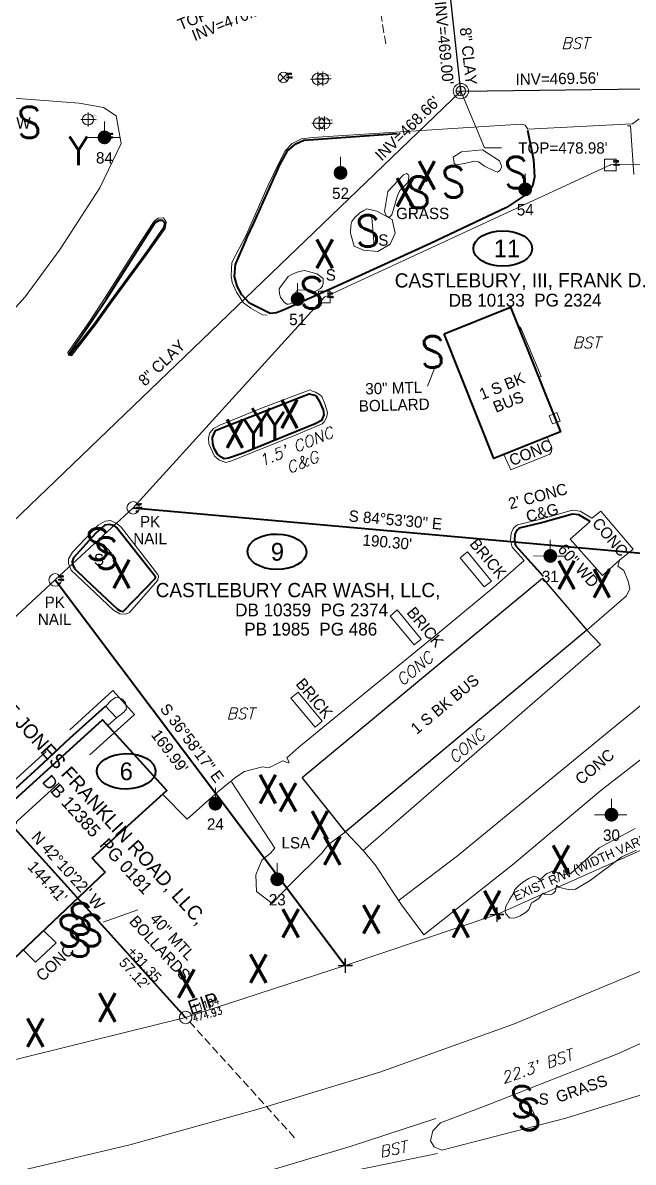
# Model space of a CAD drawing. Extents: x 2081991 to 2084654, y 739892 to 742657.
# Drawn here: x 2082775 to 2082990.1, y 740862.5 to 741263.8 of the extents above; entities that cross this region are included whole.
import ezdxf
from ezdxf.enums import TextEntityAlignment as Align

# ---------------------------------------------------------------- set-up
doc = ezdxf.new("R2010")
doc.units = 0
doc.header["$MEASUREMENT"] = 0
doc.linetypes.add('DGN Style 3', pattern=[4.020938, 2.872099, -1.148839])
for name, color, linetype, lineweight in [('Cogo Default Point CELL', 7, 'Continuous', 0), ('COGO Default Point Elevation', 7, 'Continuous', 0), ('COGO Default Point Number', 7, 'Continuous', 0), ('Exist Other Culture Area Outline', 30, 'Continuous', 13), ('Exist Other Culture Area Outline Text', 30, 'Continuous', 13), ('Exist Other Culture Fence Line', 30, 'Continuous', 13), ('Exist Other Culture Fence Line Text', 30, 'Continuous', 13), ('Exist Other Culture Sign Text', 30, 'Continuous', 13), ('Exist Property Corner CELL', 6, 'Continuous', 30), ('Exist Property Deed Book Text', 6, 'Continuous', 40), ('Exist Property Iron Pin CELL', 6, 'Continuous', 13), ('Exist Property Iron Pin Cogo Elevation', 6, 'Continuous', 0), ('Exist Property Iron Pin Cogo Number', 6, 'Continuous', 0), ('Exist Property Iron Pin Text', 6, 'Continuous', 13), ('Exist Property Line', 6, 'Continuous', 40), ('Exist Property Line Text', 6, 'Continuous', 13), ('Exist Property Monument CELL', 6, 'Continuous', 13), ('Exist Property Monument Cogo Comment', 6, 'Continuous', 0), ('Exist Property Monument Cogo Elevation', 6, 'Continuous', 0), ('Exist Property Monument Cogo Number', 6, 'Continuous', 0), ('Exist Property Owner Text', 6, 'Continuous', 40), ('Exist Property Tie Line', 7, 'DGN Style 3', 13), ('Exist Right of Way Easement Line', 6, 'Continuous', 13), ('Exist Right of Way Line', 6, 'Continuous', 13), ('Exist Right of Way Line Text', 6, 'Continuous', 13), ('Exist Roads Curbs', 2, 'Continuous', 40), ('Exist Roads EOP', 2, 'Continuous', 13), ('Exist Utilities Power Joint Use Telephone CELL', 1, 'Continuous', 13), ('Exist Utilities Power Joint Use Telephone Cogo Elevation', 1, 'Continuous', 0), ('Exist Utilities Power Joint Use Telephone Cogo Number', 1, 'Continuous', 0), ('Exist Utilities Power Joint Use Telephone Text Tag Number', 1, 'Continuous', 13), ('Exist Utilities Power Pole CELL', 1, 'Continuous', 13), ('Exist Utilities Power Pole Text Tag Number', 1, 'Continuous', 13), ('Exist Utilities Sanitary Sewer Manhole CELL', 3, 'Continuous', 13), ('Exist Utilities Sanitary Sewer Manhole Top Elevation', 3, 'Continuous', 13), ('Exist Utilities Sanitary Sewer UG Line', 3, 'Continuous', 30), ('Exist Utilities Sanitary Sewer UG Line Invert Elevation', 3, 'Continuous', 13), ('Exist Utilities Sanitary Sewer UG Line Text', 3, 'Continuous', 13), ('Exist Utilities Water Valve CELL', 5, 'Continuous', 13), ('Exist Utilities Water Valve Cogo Elevation', 5, 'Continuous', 0), ('Exist Utilities Water Valve Cogo Number', 5, 'Continuous', 0), ('Old_Level_11', 7, 'Continuous', 0), ('Old_Level_23', 7, 'Continuous', 0), ('Old_Level_26', 7, 'Continuous', 0), ('Old_Level_28', 7, 'Continuous', 0), ('Old_Level_3', 7, 'Continuous', 0), ('Old_Level_31', 7, 'Continuous', 0), ('Old_Level_8', 7, 'Continuous', 0)]:
    doc.layers.add(name, color=color, linetype=linetype, lineweight=lineweight)
doc.styles.add('Style-ITALICS', font='ITALICS.shx')
doc.styles.add('Style-STANDARD', font='STANDARD.shx')
doc.styles.add('Style-WORKING', font='WORKING.shx')

# ---------------------------------------------------------------- blocks, each defined once
blk = doc.blocks.new('EXIST PROPERTY CORNER')
at = {"layer": 'Exist Property Corner CELL', "flags": 128}
blk.add_lwpolyline([(-0.05, 0), (0.05, 0), (0, 0), (0, 0.05), (0, -0.05)], dxfattribs=at)
at = {"layer": 'Exist Property Corner CELL'}
blk.add_point((0, 0), dxfattribs=at)
blk = doc.blocks.new('EXIST PROPERTY IRON PIN_1')
at = {"layer": 'Exist Property Iron Pin CELL'}
for radius in [0.0441, 0.00141]:
    blk.add_circle((0, 0), radius, dxfattribs=at)
blk = doc.blocks.new('EXIST UTILITIES POWER POLE')
at = {"layer": 'Exist Utilities Power Pole CELL'}
h = blk.add_hatch(color=256, dxfattribs=at)
edge = h.paths.add_edge_path()
edge.add_arc((0, 0), 0.049, 0, 360)
blk.add_line((0, 0), (0, 0.1125), dxfattribs=at)
blk.add_point((0, 0), dxfattribs=at)
at = {"layer": 'Exist Utilities Power Pole Text Tag Number', "style": 'Style-WORKING'}
blk.add_attdef('pole number', text='', height=0.08, dxfattribs=at).set_placement((0, -0.144), align=Align.MIDDLE_CENTER)
blk = doc.blocks.new('EXIST UTILITIES POWER JOINT USE TELEPHONE')
at = {"layer": 'Exist Utilities Power Joint Use Telephone CELL'}
h = blk.add_hatch(color=256, dxfattribs=at)
edge = h.paths.add_edge_path()
edge.add_arc((0.000024, 0.000125), 0.049003, 0, 360)
at = {"layer": 'Exist Utilities Power Joint Use Telephone CELL', "flags": 128}
blk.add_lwpolyline([(-0.11875, 0), (0.108, -0.00075), (0, -0.000393), (0, 0.1125)], dxfattribs=at)
at = {"layer": 'Exist Utilities Power Joint Use Telephone CELL'}
blk.add_point((0, 0), dxfattribs=at)
at = {"layer": 'Exist Utilities Power Joint Use Telephone Text Tag Number', "style": 'Style-WORKING'}
blk.add_attdef('pole number', text='', height=0.08, dxfattribs=at).set_placement((0, -0.144), align=Align.MIDDLE_CENTER)
blk = doc.blocks.new('EXIST UTILITIES SANITARY SEWER MANHOLE')
at = {"color": 0, "linetype": 'ByBlock', "lineweight": -2, "flags": 128}
blk.add_lwpolyline([(0, 0.03425), (0, -0.03425), (0, 0), (0.03425, 0), (-0.03425, 0)], dxfattribs=at)
at = {"color": 0, "linetype": 'ByBlock', "lineweight": -2}
for radius in [0.05389, 0.03425]:
    blk.add_circle((0, 0), radius, dxfattribs=at)
blk = doc.blocks.new('EXIST PROPERTY MONUMENT_2')
at = {"layer": 'Exist Property Monument CELL', "flags": 128}
blk.add_lwpolyline([(-0.004158, -0.004158), (-0.004158, 0.004158), (0.004158, 0.004158), (0.004158, -0.004158), (-0.004158, -0.004158)], dxfattribs=at)
at = {"layer": 'Exist Property Monument CELL'}
blk.add_point((0, 0), dxfattribs=at)
blk = doc.blocks.new('EXIST PROPERTY IRON PIN')
at = {"color": 0, "linetype": 'ByBlock', "lineweight": -2}
for radius in [0.0441, 0.00141]:
    blk.add_circle((0, 0), radius, dxfattribs=at)
blk = doc.blocks.new('DEFAULT SYMBOL')
at = {"layer": 'Cogo Default Point CELL', "flags": 128}
blk.add_lwpolyline([(0, 0.005), (0, -0.005), (0, 0), (0.005, 0), (-0.005, 0)], dxfattribs=at)
at = {"layer": 'Cogo Default Point CELL'}
blk.add_circle((0, 0), 0.00391, dxfattribs=at)
blk = doc.blocks.new('EXIST UTILITIES WATER VALVE_1')
at = {"layer": 'Exist Utilities Water Valve CELL', "flags": 128}
blk.add_lwpolyline([(0.002625, 0.002625), (-0.002625, -0.002625), (0, 0), (0.002625, -0.002625), (-0.002625, 0.002625)], dxfattribs=at)
at = {"layer": 'Exist Utilities Water Valve CELL'}
blk.add_circle((0, 0), 0.003712, dxfattribs=at)
blk = doc.blocks.new('Exist Property Owner Number Topo_18')
at = {"layer": 'Exist Property Owner Text', "color": 6}
blk.add_ellipse((0, 0), major_axis=(10.375, 0), ratio=0.6024096386, dxfattribs=at)
at = {"layer": 'Exist Property Owner Text', "color": 6, "style": 'Style-WORKING'}
blk.add_text('11', height=6.25, dxfattribs=at).set_placement((1.475843, 0), align=Align.MIDDLE_CENTER)
blk = doc.blocks.new('Exist Property Owner Number Topo_28')
at = {"layer": 'Exist Property Owner Text', "color": 6}
blk.add_ellipse((0, 0), major_axis=(10.375, 0), ratio=0.6024096386, dxfattribs=at)
at = {"layer": 'Exist Property Owner Text', "color": 6, "style": 'Style-WORKING'}
blk.add_text('9', height=6.25, dxfattribs=at).set_placement((0.172316, 0), align=Align.MIDDLE_CENTER)
blk = doc.blocks.new('Exist Property Owner Number Topo_29')
at = {"layer": 'Exist Property Owner Text', "color": 6}
blk.add_ellipse((0, 0), major_axis=(10.375, 0), ratio=0.6024096386, dxfattribs=at)
at = {"layer": 'Exist Property Owner Text', "color": 6, "style": 'Style-WORKING'}
blk.add_text('6', height=6.25, dxfattribs=at).set_placement((0.024678, 0), align=Align.MIDDLE_CENTER)

msp = doc.modelspace()

# ---------------------------------------------------------------- linework, layer by layer
at = {"layer": 'Exist Other Culture Area Outline', "ltscale": 49.9999, "flags": 128}
for points in [[(2082940.135627, 741067.159686), (2082937.577446, 741065.13544), (2082929.161036, 741075.350009), (2082931.662128, 741077.417855), (2082940.135627, 741067.159686)], [(2082912.905028, 741044.664792), (2082904.401403, 741054.846109), (2082906.964942, 741056.990128), (2082915.40438, 741046.732491), (2082912.905028, 741044.664792)], [(2082907.312211, 740954.548163), (2082928.155423, 740970.421832), (2082980.930353, 741013.7093), (2083010.137217, 741037.532605)], [(2082877.965786, 741015.758448), (2082880.500836, 741017.886256), (2082872.010143, 741028.084033), (2082869.497739, 741025.963384), (2082877.965786, 741015.758448)]]:
    msp.add_lwpolyline(points, dxfattribs=at)
at = {"layer": 'Exist Other Culture Fence Line', "ltscale": 49.9999, "flags": 128}
msp.add_lwpolyline([(2082985.226341, 741074.481113), (2082979.231369, 741069.151307), (2082967.853493, 741081.949156), (2082974.867112, 741088.184586)], dxfattribs=at)
at = {"layer": 'Exist Property Line', "ltscale": 50}
for p, q in [((2082813.9118, 741092.9452), (2083003.460206, 741076.000344)), ((2082786.4038, 741067.5743), (2082888.640849, 740931.760197)), ((2082832.387, 740913.5071), (2082735.43322, 741020.534135))]:
    msp.add_line(p, q, dxfattribs=at)
at = {"layer": 'Exist Property Tie Line'}
for p, q in [((2082902.889587, 741256.299268), (2082893.879, 741310.973)), ((2082870.73778, 740871.17177), (2082832.387, 740913.5071))]:
    msp.add_line(p, q, dxfattribs=at)
at = {"layer": 'Exist Right of Way Easement Line', "ltscale": 50}
for p, q in [((2082791.533285, 741014.771811), (2082806.752629, 741028.593189)), ((2082814.339217, 741020.239255), (2082806.752629, 741028.593189)), ((2082798.594058, 741005.940361), (2082814.339217, 741020.239255)), ((2082721.609461, 740951.270806), (2082783.179351, 741007.185223)), ((2082729.196049, 740942.916871), (2082787.814859, 740996.151279))]:
    msp.add_line(p, q, dxfattribs=at)
msp.add_point((2082814.339217, 741020.239255), dxfattribs=at)
at = {"layer": 'Exist Right of Way Line', "ltscale": 50}
for p, q in [((2082982.039, 741213.7107), (2082881.2842, 741167.1937)), ((2083046.195376, 741214.445435), (2082982.039, 741213.7107)), ((2082881.2842, 741167.1937), (2082813.9118, 741092.9452)), ((2082813.9118, 741092.9452), (2082786.4038, 741067.5743)), ((2082786.4038, 741067.5743), (2082645.208903, 740937.267144)), ((2082942.048884, 740949.708164), (2083024.729108, 740986.655344)), ((2082888.640849, 740931.760197), (2082942.048884, 740949.708164)), ((2082832.387, 740913.5071), (2082888.640849, 740931.760197)), ((2082750.224526, 740893.190419), (2082832.387, 740913.5071))]:
    msp.add_line(p, q, dxfattribs=at)
at = {"layer": 'Exist Roads Curbs', "ltscale": 50, "flags": 128}
for points in [[(2082854.116922, 741188.292548), (2082856.273517, 741192.916495), (2082865.53962, 741213.714353), (2082868.300642, 741218.613055), (2082871.243386, 741221.12805), (2082874.019734, 741222.459096), (2082877.460986, 741222.709241), (2082906.918674, 741224.718127)], [(2082804.615489, 741166.721624), (2082815.658296, 741184.083076), (2082821.644019, 741193.487721), (2082823.06487, 741194.309172), (2082824.164027, 741194.263529), (2082824.932493, 741193.416729), (2082824.784028, 741191.76094), (2082818.106972, 741182.211938), (2082806.061624, 741165.761833), (2082800.189968, 741157.572837), (2082791.858693, 741146.999396), (2082791.507129, 741147.077905), (2082791.417273, 741147.402256), (2082799.116518, 741158.484196), (2082804.615489, 741166.721624)]]:
    msp.add_lwpolyline(points, dxfattribs=at)
at = {"layer": 'Exist Roads EOP', "ltscale": 50, "flags": 128}
for points in [[(2082710.693757, 741102.532879), (2082733.807797, 741123.927336), (2082755.456859, 741144.812316), (2082775.825902, 741167.241998), (2082788.134853, 741184.082764), (2082802.166364, 741205.641957), (2082809.66509, 741221.251158), (2082807.935836, 741231.037911), (2082803.462092, 741233.937788), (2082794.828327, 741235.489835), (2082768.770775, 741237.504398), (2082738.553246, 741235.872566), (2082731.446349, 741234.772793)], [(2082992.213383, 741229.929305), (2082989.849722, 741228.179011), (2082952.967206, 741226.267972), (2082951.988393, 741227.745597), (2082950.455623, 741228.060636), (2082913.647679, 741225.722478), (2082877.101033, 741223.346981), (2082873.244846, 741222.850844), (2082869.956326, 741221.200289), (2082867.427214, 741218.621591), (2082865.177658, 741214.347662), (2082861.444708, 741206.607406), (2082853.717023, 741188.976003)], [(2082803.964898, 741167.041463), (2082815.119125, 741184.374988), (2082821.254664, 741193.958431), (2082822.642907, 741195.000079), (2082824.529668, 741195.028857), (2082825.522223, 741193.553499), (2082825.193327, 741191.353244), (2082818.484792, 741181.916444), (2082806.344559, 741165.450698), (2082800.653633, 741157.373379), (2082792.172134, 741146.451416), (2082791.152027, 741146.66848), (2082790.91879, 741147.62742), (2082798.488648, 741158.571497), (2082803.964898, 741167.041463)], [(2082848.711864, 741179.300904), (2082853.717023, 741188.976003)], [(2082763.977029, 740857.150574), (2082812.765914, 740868.663235), (2082857.880844, 740881.17814), (2082900.807581, 740894.284999), (2082947.917056, 740911.159852), (2082994.233523, 740930.408132), (2083037.917227, 740950.971283), (2083078.063729, 740972.446113), (2083118.867972, 740996.067803), (2083161.508807, 741023.086131), (2083201.147855, 741050.282477), (2083241.182641, 741080.149471), (2083277.109969, 741110.647363)], [(2083312.147119, 741110.094788), (2083274.527293, 741076.877815), (2083235.228177, 741045.678196), (2083193.065969, 741015.768309), (2083152.918664, 740989.229777), (2083112.348337, 740964.62495), (2083071.731189, 740942.173741), (2083028.025618, 740920.213385), (2082984.309145, 740900.611257), (2082939.178884, 740882.80403), (2082922.208736, 740876.38375), (2082919.530492, 740873.579906), (2082918.688542, 740870.105472), (2082919.893734, 740867.963466), (2082922.706283, 740866.82736), (2082966.3456, 740878.073331), (2083013.069415, 740892.4794), (2083059.904599, 740909.047547), (2083105.436825, 740926.537377), (2083150.317422, 740945.23864), (2083195.129415, 740964.783434), (2083237.514512, 740984.122604), (2083279.359075, 741003.458723)]]:
    msp.add_lwpolyline(points, dxfattribs=at)
at = {"layer": 'Exist Utilities Sanitary Sewer Manhole Top Elevation', "ltscale": 50, "flags": 128}
msp.add_lwpolyline([(2082929.3546, 741239.704), (2082937.646682, 741219.679106), (2082943.646682, 741219.679106)], dxfattribs=at)
at = {"layer": 'Exist Utilities Sanitary Sewer UG Line', "ltscale": 50, "flags": 128}
for points in [[(2082929.3546, 741239.704), (2082922.687, 741300.9409)], [(2082035.3782, 740911.5738), (2082420.0374, 740844.2207), (2082531.6725, 740856.144), (2082725.7284, 741044.1176), (2082929.3546, 741239.704), (2083058.6699, 741241.2664)]]:
    msp.add_lwpolyline(points, dxfattribs=at)
at = {"layer": 'Old_Level_11', "color": 3, "linetype": 'Continuous', "lineweight": 13, "ltscale": 49.9999, "flags": 128}
for points in [[(2082942.993426, 741215.149832), (2082943.786674, 741213.004336), (2082943.046176, 741211.771589), (2082942.303427, 741211.15109), (2082941.083179, 741211.625839), (2082937.704686, 741213.276586), (2082935.556441, 741214.799083), (2082934.054194, 741215.047582), (2082930.6617, 741214.169084), (2082927.671706, 741213.788585), (2082927.040958, 741214.184584), (2082926.828958, 741215.292582), (2082926.668708, 741216.429829), (2082929.612702, 741218.352075), (2082937.007938, 741219.020074), (2082942.993426, 741215.149832)], [(2082991.220829, 740972.463567), (2082986.120589, 740970.078822), (2082974.978112, 740961.752589), (2082969.800122, 740958.661595), (2082967.667626, 740958.413095), (2082963.814134, 740959.377593), (2082963.041636, 740960.080592), (2082962.696386, 740957.993846), (2082961.993388, 740957.221348), (2082961.705138, 740957.059848), (2082960.98464, 740956.656099), (2082959.163393, 740956.866098), (2082958.826144, 740956.961098), (2082958.439895, 740957.312598), (2082957.903896, 740956.917598), (2082956.794648, 740955.349601), (2082954.745902, 740954.106854), (2082954.457903, 740953.945354), (2082954.241653, 740953.824355), (2082953.279905, 740951.486609), (2082952.464407, 740950.745861), (2082950.239911, 740949.309864), (2082948.902914, 740948.655365), (2082947.989416, 740948.427365), (2082946.505169, 740948.542365), (2082945.216421, 740949.997362), (2082944.988422, 740950.91086), (2082945.103421, 740952.395107), (2082946.601168, 740955.127602), (2082947.805416, 740957.033098), (2082948.433165, 740958.615345), (2082949.735412, 740960.007592), (2082951.199159, 740961.11184), (2082953.319905, 740962.395087), (2082955.129651, 740963.219836), (2082956.478649, 740962.839586), (2082957.147397, 740961.983838), (2082957.219397, 740962.024338), (2082959.705892, 740964.174834), (2082961.812388, 740964.976582), (2082962.446637, 740964.858582), (2082963.619634, 740964.285584), (2082964.945632, 740963.608585), (2082968.135625, 740964.165584), (2082973.523615, 740969.078074), (2082978.096105, 740973.249566), (2082978.096105, 740973.249566), (2082990.75208, 740980.057302)]]:
    msp.add_lwpolyline(points, dxfattribs=at)
for points in [[(2082903.602004, 741204.321854), (2082909.182243, 741210.174842), (2082910.144991, 741210.646341), (2082910.74674, 741210.301842), (2082910.97924, 741209.887092), (2082911.06249, 741209.252094), (2082910.66449, 741207.529597), (2082909.266243, 741206.13285), (2082907.897246, 741204.684103), (2082907.071748, 741202.994856), (2082905.081751, 741196.08637), (2082904.241503, 741195.274872), (2082903.160505, 741195.623121), (2082902.496007, 741197.295618), (2082903.602004, 741204.321854)], [(2082899.746512, 741197.458617), (2082905.105001, 741194.463873), (2082906.156249, 741189.668633), (2082904.449503, 741185.781641), (2082900.047262, 741183.178396), (2082895.073272, 741183.662645), (2082891.730028, 741185.128892), (2082890.529281, 741189.703883), (2082890.64053, 741192.424127), (2082890.92453, 741193.741875), (2082891.901528, 741195.039122), (2082893.812024, 741196.859368), (2082895.131521, 741197.666867), (2082896.249769, 741198.225366), (2082899.746512, 741197.458617)], [(2082874.298063, 741176.587409), (2082878.772054, 741175.414161), (2082879.415553, 741174.752413), (2082880.79355, 741173.752665), (2082880.8978, 741172.107168), (2082880.6013, 741171.05492), (2082879.923052, 741170.197922), (2082878.182305, 741169.290674), (2082877.449807, 741169.016424), (2082875.89556, 741169.235924), (2082874.600812, 741169.600923), (2082872.146067, 741169.724673), (2082871.471819, 741169.346923), (2082871.07557, 741168.715925), (2082870.268821, 741166.628179), (2082870.273321, 741165.403931), (2082869.184323, 741164.793683), (2082868.468325, 741164.733183), (2082868.069826, 741164.714433), (2082866.940828, 741165.512931), (2082866.627578, 741165.95068), (2082865.82608, 741167.137428), (2082865.504331, 741168.320176), (2082865.371081, 741170.017422), (2082866.335329, 741171.580169), (2082867.370577, 741172.773667), (2082868.490575, 741174.423663), (2082869.787322, 741175.150162), (2082871.638068, 741175.98266), (2082873.138065, 741176.346409), (2082874.298063, 741176.587409)]]:
    msp.add_lwpolyline(points, close=True, dxfattribs=at)
at = {"layer": 'Old_Level_28', "color": 30, "linetype": 'Continuous', "lineweight": 13, "ltscale": 49.9999, "flags": 128}
msp.add_lwpolyline([(2082920.496471, 741143.253976), (2082917.626226, 741135.83849)], dxfattribs=at)
at = {"layer": 'Old_Level_3', "color": 2, "linetype": 'Continuous', "lineweight": 13, "ltscale": 49.9999}
msp.add_line((2082808.066446, 741019.050724), (2082805.130701, 741016.474979), dxfattribs=at)
at = {"layer": 'Old_Level_3', "color": 2, "linetype": 'Continuous', "lineweight": 13, "ltscale": 49.9999, "flags": 128}
for points in [[(2082989.093833, 741227.438307), (2082988.122236, 741227.448556)], [(2082989.093833, 741227.438307), (2082990.267331, 741210.394591), (2082990.274331, 741210.382341)], [(2082861.06984, 741160.85694), (2082859.466593, 741160.95294), (2082855.311601, 741163.215436), (2082852.777856, 741165.203432), (2082850.309861, 741168.931924), (2082848.745364, 741172.314918), (2082848.432115, 741174.647913), (2082848.711864, 741179.300904)], [(2082975.531861, 741089.304334), (2082971.348119, 741091.787579), (2082968.615874, 741092.102328), (2082957.963396, 741089.067584), (2082949.357163, 741086.942588), (2082948.161165, 741086.03584), (2082947.814166, 741085.557341), (2082947.053668, 741084.042844), (2082946.898918, 741081.447349), (2082947.436917, 741079.051354), (2082951.668908, 741074.370613)], [(2082975.531861, 741089.304334), (2082978.680354, 741091.805329), (2082990.070582, 741078.404355), (2082985.226341, 741074.481113)], [(2082951.668908, 741074.370613), (2082940.96368, 741065.011382), (2082921.07247, 741048.564165), (2082894.335273, 741026.766209), (2082872.268567, 741008.626745), (2082868.043076, 741004.933752)], [(2082888.682534, 740978.822055), (2082894.957272, 740972.287068), (2082978.528605, 741044.813673), (2082973.721114, 741049.832413), (2082987.706336, 741061.958638), (2082988.930084, 741064.407883), (2082988.318085, 741067.163378), (2082986.788588, 741070.83737), (2082984.647092, 741072.368117), (2082985.226341, 741074.481113)], [(2082804.233453, 741023.162466), (2082806.184699, 741025.154462), (2082807.695446, 741026.18996), (2082808.856694, 741026.07621), (2082810.137191, 741025.567211), (2082811.129939, 741024.308714), (2082811.585188, 741022.166968), (2082810.547941, 741021.01722), (2082808.066446, 741019.050724)], [(2083018.751774, 741025.97796), (2082996.531569, 741007.244498), (2082978.695854, 740993.463775)], [(2082868.043076, 741004.933752), (2082868.870824, 741003.457005), (2082868.494575, 741003.199006), (2082866.671578, 741003.834005), (2082862.820336, 741002.007258), (2082861.591338, 741001.413259), (2082859.412593, 741001.754009), (2082853.110105, 741000.163012), (2082850.045612, 740998.114516), (2082843.688124, 740992.990026)], [(2082843.688124, 740992.990026), (2082832.889396, 740983.369045), (2082824.314663, 740992.045528)], [(2082978.695854, 740993.463775), (2082947.543167, 740967.298578), (2082931.292449, 740954.405853), (2082916.3305, 740942.550213), (2082908.389745, 740953.215106), (2082905.365251, 740957.767597), (2082900.78401, 740964.761083), (2082899.186513, 740967.273578), (2082894.957272, 740972.287068)], [(2082920.512471, 740877.898506), (2082890.296781, 740868.008776), (2082864.020584, 740860.152542), (2082831.169649, 740851.454809), (2082800.239961, 740843.858574), (2082785.000742, 740840.452581), (2082841.851628, 740849.845812), (2082889.089533, 740858.983544), (2082921.151469, 740865.652531)]]:
    msp.add_lwpolyline(points, dxfattribs=at)
at = {"layer": 'Old_Level_3', "color": 2, "linetype": 'Continuous', "lineweight": 40, "ltscale": 49.9999, "flags": 128}
for points in [[(2082952.811406, 741225.91781), (2082954.997902, 741215.522831), (2082955.308651, 741209.417343), (2082954.659152, 741206.1776), (2082952.828156, 741203.684605), (2082945.496421, 741198.754365), (2082918.660224, 741186.00514), (2082887.736036, 741171.962918), (2082867.356077, 741162.773187), (2082864.386833, 741161.578689), (2082862.124837, 741161.426189), (2082858.607844, 741163.094186), (2082854.871102, 741165.049682), (2082852.234607, 741167.973926), (2082850.577361, 741171.03617), (2082849.545363, 741174.448663), (2082849.967862, 741178.617405), (2082853.582104, 741187.039638), (2082854.116922, 741188.292548)], [(2082974.867112, 741088.184586), (2082970.92262, 741090.525831), (2082968.723874, 741090.779081), (2082958.297895, 741087.808837), (2082949.929912, 741085.742591), (2082949.101913, 741085.114842), (2082948.930414, 741084.878342), (2082948.337665, 741083.697845), (2082948.209665, 741081.553349), (2082948.632414, 741079.670603), (2082958.371395, 741068.899374)], [(2082727.662856, 740944.621123), (2082725.95586, 740946.874118), (2082725.322361, 740948.232866), (2082725.569361, 740949.832113), (2082725.83536, 740951.395859), (2082727.310357, 740953.100106), (2082736.755338, 740962.039338), (2082751.210809, 740975.166062), (2082767.122277, 740989.345033), (2082780.535501, 741001.502759), (2082791.571979, 741011.841738), (2082804.176703, 741023.109216), (2082804.233453, 741023.162466)]]:
    msp.add_lwpolyline(points, dxfattribs=at)
at = {"layer": 'Old_Level_3', "color": 2, "linetype": 'Continuous', "lineweight": 13, "ltscale": 49.9999, "flags": 128}
for points in [[(2082876.298809, 741134.461993), (2082859.674592, 741128.317506), (2082844.421873, 741122.089518), (2082842.204627, 741120.89452), (2082840.94713, 741119.337773), (2082840.399881, 741117.611277), (2082840.535881, 741115.510531), (2082842.589126, 741111.17079), (2082844.282623, 741109.753293), (2082846.519369, 741108.971544), (2082848.294615, 741109.351043), (2082871.316069, 741118.607025), (2082880.449301, 741122.494267), (2082881.228799, 741123.215016), (2082882.144797, 741124.959012), (2082882.331547, 741126.483509), (2082881.466299, 741129.548253), (2082880.381801, 741132.158998), (2082879.517053, 741132.857746), (2082878.166555, 741133.662745), (2082877.074308, 741134.091994), (2082876.298809, 741134.461993)], [(2082804.073454, 741088.317086), (2082801.506209, 741086.855088), (2082792.492227, 741077.366357), (2082791.124729, 741075.031362), (2082791.132229, 741073.384615), (2082792.027728, 741071.01937), (2082807.010698, 741056.866898), (2082809.143443, 741055.620401), (2082811.154189, 741055.547401), (2082812.570187, 741056.07365), (2082822.582916, 741067.471377), (2082822.628166, 741067.816377), (2082822.830166, 741068.382875), (2082822.763416, 741068.851624), (2082822.549167, 741069.425123), (2082809.633442, 741086.14859), (2082808.245695, 741087.287838), (2082805.87745, 741088.546085), (2082804.073454, 741088.317086)]]:
    msp.add_lwpolyline(points, close=True, dxfattribs=at)
at = {"layer": 'Old_Level_3', "color": 2, "linetype": 'Continuous', "lineweight": 40, "ltscale": 49.9999, "flags": 128}
for points in [[(2082873.430815, 741132.137998), (2082875.95356, 741133.081996), (2082878.203305, 741132.523247), (2082879.393803, 741130.608251), (2082880.87255, 741127.446007), (2082881.092799, 741125.691261), (2082880.244551, 741123.748765), (2082877.986306, 741122.542017), (2082852.618106, 741112.200038), (2082847.452867, 741110.420791), (2082845.95212, 741110.166792), (2082844.890372, 741110.804291), (2082843.603624, 741111.843788), (2082842.432627, 741113.828785), (2082842.008878, 741115.527781), (2082841.836628, 741117.720277), (2082842.936626, 741120.156022), (2082844.262373, 741120.722771), (2082873.430815, 741132.137998)], [(2082805.482701, 741087.051588), (2082803.950204, 741086.829589), (2082800.58846, 741083.934844), (2082792.871226, 741075.367611), (2082792.348227, 741073.941864), (2082792.576977, 741072.825867), (2082792.938976, 741072.147618), (2082793.243725, 741071.576619), (2082797.219217, 741067.736877), (2082808.338445, 741057.300398), (2082809.330943, 741056.729399), (2082810.368691, 741056.503649), (2082821.749918, 741068.173126), (2082821.749918, 741068.173126), (2082821.775918, 741068.553875), (2082821.792418, 741068.608625), (2082808.008196, 741086.01459), (2082807.155947, 741086.752089), (2082805.482701, 741087.051588)]]:
    msp.add_lwpolyline(points, close=True, dxfattribs=at)
at = {"layer": 'Old_Level_8', "color": 30, "linetype": 'Continuous', "lineweight": 13}
for p, q in [((2082803.331205, 741080.170852), (2082806.292699, 741077.028108)), ((2082955.341651, 740879.323004), (2082952.798656, 740883.861244))]:
    msp.add_line(p, q, dxfattribs=at)
at = {"layer": 'Old_Level_8', "color": 30, "linetype": 'Continuous', "lineweight": 13, "ltscale": 49.9999}
msp.add_line((2082804.176703, 741023.109216), (2082808.066446, 741019.050724), dxfattribs=at)
at = {"layer": 'Old_Level_8', "color": 30, "linetype": 'Continuous', "lineweight": 13, "flags": 128}
msp.add_lwpolyline([(2082898.826514, 741185.356891), (2082897.987516, 741195.246122)], dxfattribs=at)
at = {"layer": 'Old_Level_8', "color": 30, "linetype": 'Continuous', "lineweight": 40, "flags": 128}
for points in [[(2082923.436215, 741154.231454), (2082946.878418, 741163.611435), (2082964.443883, 741119.712523), (2082941.00168, 741110.332542), (2082923.436215, 741154.231454)], [(2082753.119555, 740916.575929), (2082727.537607, 740944.744373), (2082767.707026, 740981.22405), (2082769.576023, 740979.166054), (2082772.619766, 740981.934548), (2082768.267525, 740986.715289), (2082803.066206, 741018.339975), (2082825.71291, 740993.397025), (2082799.488713, 740969.604073), (2082804.046454, 740964.654083), (2082753.119555, 740916.575929)]]:
    msp.add_lwpolyline(points, close=True, dxfattribs=at)
at = {"layer": 'Old_Level_8', "color": 30, "linetype": 'Continuous', "lineweight": 13, "ltscale": 49.9999, "flags": 128}
for points in [[(2082949.446163, 741157.156198), (2082949.860162, 741156.967698), (2082949.976412, 741156.760199), (2082950.77141, 741155.706201), (2082957.669146, 741139.261484), (2082956.770898, 741138.899234)], [(2082959.771392, 741117.837276), (2082961.242389, 741114.552283), (2082961.377389, 741113.946284), (2082961.300889, 741112.745037), (2082960.70364, 741111.865038), (2082946.910418, 741106.3168), (2082944.483673, 741111.720289)], [(2082848.511365, 740996.440519), (2082863.807584, 740973.172566), (2082862.277837, 740971.335569), (2082859.218593, 740968.886324), (2082857.077098, 740963.681585), (2082857.383097, 740957.864596), (2082862.889836, 740953.578355), (2082866.254829, 740957.252098), (2082869.620072, 740960.620091), (2082880.327301, 740971.335569), (2082882.774796, 740974.397063), (2082888.682534, 740978.822055)], [(2082803.345207, 740947.057172), (2082815.483523, 740951.362275)], [(2082782.445747, 740944.053124), (2082786.740238, 740939.787383), (2082779.429253, 740932.950396), (2082775.132261, 740937.306388)]]:
    msp.add_lwpolyline(points, dxfattribs=at)
msp.add_lwpolyline([(2082964.407883, 741123.419015), (2082963.172385, 741126.475259), (2082960.456641, 741125.362261), (2082961.656638, 741122.490767), (2082964.407883, 741123.419015)], close=True, dxfattribs=at)
at = {"layer": 'Old_Level_8', "color": 30, "linetype": 'Continuous', "lineweight": 30, "flags": 128}
msp.add_lwpolyline([(2082973.721114, 741049.832413), (2082888.682534, 740978.822055), (2082873.385565, 740997.951016), (2082958.069146, 741068.233876), (2082973.721114, 741049.832413)], close=True, dxfattribs=at)

# ---------------------------------------------------------------- block references
at = {"layer": 'Cogo Default Point CELL', "xscale": 500, "yscale": 500, "zscale": 500}
for p in [(2082878.9325, 741243.9374), (2082880.7736, 741244.0533), (2082797.9815, 741229.688), (2082879.3854, 741228.3817), (2082881.2961, 741228.3176)]:
    msp.add_blockref('DEFAULT SYMBOL', p, dxfattribs=at)
at = {"layer": 'Exist Property Corner CELL', "xscale": 50, "yscale": 50, "zscale": 50}
for p in [(2082942.048884, 740949.708164), (2082888.640849, 740931.760197)]:
    msp.add_blockref('EXIST PROPERTY CORNER', p, dxfattribs=at)
at = {"layer": 'Exist Property Iron Pin CELL', "xscale": 50, "yscale": 50, "zscale": 50}
for name, p in [('EXIST PROPERTY IRON PIN', (2082813.9118, 741092.9452)), ('EXIST PROPERTY IRON PIN', (2082786.4038, 741067.5743)), ('EXIST PROPERTY IRON PIN_1', (2082832.387, 740913.5071))]:
    msp.add_blockref(name, p, dxfattribs=at)
at = {"layer": 'Exist Property Monument CELL', "xscale": 500, "yscale": 500, "zscale": 500}
for p in [(2082982.039, 741213.7107), (2082881.2842, 741167.1937)]:
    msp.add_blockref('EXIST PROPERTY MONUMENT_2', p, dxfattribs=at)
at = {"layer": 'Exist Property Owner Text', "color": 6}
for name, p, rotation in [('Exist Property Owner Number Topo_18', (2082944.139766, 741184.291692), 359.815828), ('Exist Property Owner Number Topo_28', (2082864.548261, 741077.479135), 359.276818), ('Exist Property Owner Number Topo_29', (2082811.42092, 741000.174722), 0.741447)]:
    msp.add_blockref(name, p, dxfattribs=dict(at, rotation=rotation))
at = {"layer": 'Exist Utilities Power Joint Use Telephone CELL', "xscale": 50, "yscale": 50, "zscale": 50}
msp.add_blockref('EXIST UTILITIES POWER JOINT USE TELEPHONE', (2082803.777935, 741223.400084), dxfattribs=at).add_auto_attribs({'pole number': '84'})
at = {"layer": 'Exist Utilities Power Joint Use Telephone CELL', "xscale": 50, "yscale": 50}
for p, values in [((2082960.8816, 741076.0119), {'pole number': '31'}), ((2082982.4304, 740984.9015), {'pole number': '30'})]:
    msp.add_blockref('EXIST UTILITIES POWER JOINT USE TELEPHONE', p, dxfattribs=at).add_auto_attribs(values)
at = {"layer": 'Exist Utilities Power Pole CELL', "xscale": 50, "yscale": 50}
for p, values in [((2082886.9659, 741210.9102), {'pole number': '52'}), ((2082952.0463, 741205.1096), {'pole number': '54'}), ((2082871.8411, 741166.4831), {'pole number': '51'}), ((2082842.8561, 740988.7851), {'pole number': '24'}), ((2082864.6674, 740962.1585), {'pole number': '23'})]:
    msp.add_blockref('EXIST UTILITIES POWER POLE', p, dxfattribs=at).add_auto_attribs(values)
at = {"layer": 'Exist Utilities Sanitary Sewer Manhole CELL', "xscale": 50, "yscale": 50, "zscale": 50}
msp.add_blockref('EXIST UTILITIES SANITARY SEWER MANHOLE', (2082929.3546, 741239.704), dxfattribs=at)
at = {"layer": 'Exist Utilities Water Valve CELL', "xscale": 500, "yscale": 500, "zscale": 500}
msp.add_blockref('EXIST UTILITIES WATER VALVE_1', (2082866.8502, 741244.525), dxfattribs=at)

# ---------------------------------------------------------------- texts
at = {"layer": 'COGO Default Point Elevation', "style": 'Style-WORKING'}
for s, p in [('478.79', (2082879.9325, 741243.9374)), ('478.83', (2082881.7736, 741244.0533)), ('474.44', (2082798.9815, 741229.688)), ('478.98', (2082880.3854, 741228.3817)), ('478.99', (2082882.2961, 741228.3176))]:
    msp.add_text(s, height=0.5, dxfattribs=at).set_placement(p, align=Align.MIDDLE_LEFT)
at = {"layer": 'COGO Default Point Number', "style": 'Style-WORKING'}
for s, p in [('20294', (2082879.9325, 741245.1874)), ('20293', (2082881.7736, 741245.3033)), ('20263', (2082798.9815, 741230.938)), ('20295', (2082880.3854, 741229.6317)), ('20296', (2082882.2961, 741229.5676))]:
    msp.add_text(s, height=0.5, dxfattribs=at).set_placement(p, align=Align.MIDDLE_LEFT)
at = {"layer": 'Exist Other Culture Area Outline Text', "style": 'Style-WORKING'}
for s, rotation, p in [('BRICK', 309.847938, (2082938.960477, 741075.142693)), ('BRICK', 309.847938, (2082916.791303, 741050.994018)), ('BRICK', 309.847938, (2082877.705838, 741025.879703)), ('CONC', 40.079404, (2082976.495096, 741001.760986))]:
    msp.add_text(s, height=3.999992, rotation=rotation, dxfattribs=at).set_placement(p, align=Align.MIDDLE_CENTER)
at = {"layer": 'Exist Other Culture Fence Line Text', "style": 'Style-WORKING'}
msp.add_text('60" WD', height=3.999992, rotation=311.638568, dxfattribs=at).set_placement((2082970.772268, 741072.645922), align=Align.MIDDLE_CENTER)
at = {"layer": 'Exist Other Culture Sign Text', "style": 'Style-WORKING'}
for s, p in [('GW', (2082773.160588, 741228.480844)), ('S', (2082883.531972, 741174.970505)), ('S', (2082801.837165, 741074.753067))]:
    msp.add_text(s, height=4, dxfattribs=at).set_placement(p, align=Align.MIDDLE_CENTER)
at = {"layer": 'Exist Property Deed Book Text', "style": 'Style-WORKING'}
for s, rotation, p in [('DB 10133  PG 2324', 0.060921, (2082952.017559, 741163.833099)), ('DB 10359  PG 2374', 359.999945, (2082876.754627, 741054.748212)), ('PB 1985  PG 486', 359.999945, (2082876.473621, 741047.998212)), ('DB 12385  PG 0181', 312.17284, (2082799.599774, 740976.408453))]:
    msp.add_text(s, height=4.5, rotation=rotation, dxfattribs=at).set_placement(p, align=Align.CENTER)
at = {"layer": 'Exist Property Iron Pin Cogo Elevation', "style": 'Style-STANDARD'}
msp.add_text('474.93', height=2.5, rotation=16.340039, dxfattribs=at).set_placement((2082834.890452, 740913.015355), align=Align.MIDDLE_LEFT)
at = {"layer": 'Exist Property Iron Pin Cogo Number', "style": 'Style-STANDARD'}
msp.add_text('11104', height=2.5, rotation=16.678025, dxfattribs=at).set_placement((2082834.761808, 740916.735894), align=Align.MIDDLE_LEFT)
at = {"layer": 'Exist Property Iron Pin Text', "style": 'Style-WORKING'}
msp.add_text('EIP', height=5, rotation=18.330489, dxfattribs=at).set_placement((2082838.524249, 740918.438319), align=Align.MIDDLE_CENTER)
at = {"layer": 'Exist Property Iron Pin Text', "char_height": 4, "attachment_point": 5, "line_spacing_factor": 0.9, "style": 'Style-WORKING'}
for insert in [(2082819.867639, 741085.11153), (2082786.24588, 741056.713085)]:
    msp.add_mtext('PK\\PNAIL', dxfattribs=dict(at, insert=insert))
at = {"layer": 'Exist Property Line Text', "style": 'Style-WORKING'}
for s, rotation, p in [('S 84°53\'30" E', 354.89157, (2082906.302859, 741088.701767)), ("190.30'", 354.89157, (2082903.412962, 741080.928209)), ('S 36°58\'17" E', 306.971408, (2082834.637201, 741010.15088)), ("169.99'", 306.971408, (2082826.807493, 741007.250117)), ('N 42°10\'22" W', 312.17284, (2082790.915491, 740965.245367)), ("144.41'", 312.17284, (2082783.741253, 740961.249045))]:
    msp.add_text(s, height=4, rotation=rotation, dxfattribs=at).set_placement(p, align=Align.MIDDLE_CENTER)
at = {"layer": 'Exist Property Monument Cogo Comment', "style": 'Style-STANDARD'}
for p in [(2082814.9118, 741091.6952), (2082787.4038, 741066.3243)]:
    msp.add_text('PK', height=0.5, dxfattribs=at).set_placement(p, align=Align.MIDDLE_LEFT)
at = {"layer": 'Exist Property Monument Cogo Elevation', "style": 'Style-STANDARD'}
for s, p in [('478.48', (2082983.039, 741213.4607)), ('479.20', (2082882.2842, 741166.9437)), ('480.10', (2082814.9118, 741092.6952)), ('479.85', (2082787.4038, 741067.3243))]:
    msp.add_text(s, height=0.5, dxfattribs=at).set_placement(p)
at = {"layer": 'Exist Property Monument Cogo Number', "style": 'Style-STANDARD'}
for s, p in [('20189', (2082983.039, 741214.9607)), ('20188', (2082882.2842, 741168.4437)), ('20187', (2082814.9118, 741094.1952)), ('20186', (2082787.4038, 741068.8243))]:
    msp.add_text(s, height=0.5, dxfattribs=at).set_placement(p, align=Align.MIDDLE_LEFT)
at = {"layer": 'Exist Property Owner Text', "color": 6, "style": 'Style-WORKING'}
msp.add_text('CASTLEBURY, III, FRANK D.', height=5, rotation=0.060921, dxfattribs=at).set_placement((2082950.45696, 741170.581443), align=Align.CENTER)
at = {"layer": 'Exist Property Owner Text', "style": 'Style-WORKING'}
for s, rotation, p in [('CASTLEBURY CAR WASH, LLC,  ', 359.999945, (2082873.832472, 741061.498214)), ('15 JONES FRANKLIN ROAD, LLC,  ', 312.17284, (2082802.380731, 740983.39264))]:
    msp.add_text(s, height=5, rotation=rotation, dxfattribs=at).set_placement(p, align=Align.CENTER)
at = {"layer": 'Exist Property Tie Line', "linetype": 'Continuous', "insert": (2082816.084818, 740930.591606), "char_height": 3.6, "attachment_point": 5, "rotation": 312.17282247, "line_spacing_factor": 0.798413, "style": 'Style-WORKING'}
msp.add_mtext("+31.35\\P57.12'", dxfattribs=at)
at = {"layer": 'Exist Right of Way Line Text', "style": 'Style-WORKING'}
msp.add_text('EXIST R/W (WIDTH VARIES)', height=3.2, rotation=24.078359, dxfattribs=at).set_placement((2082974.016114, 740967.498283), align=Align.MIDDLE_CENTER)
at = {"layer": 'Exist Utilities Power Joint Use Telephone Cogo Elevation', "style": 'Style-STANDARD'}
msp.add_text('486.61', height=0.5, dxfattribs=at).set_placement((2082804.7779, 741223.4001), align=Align.MIDDLE_LEFT)
at = {"layer": 'Exist Utilities Power Joint Use Telephone Cogo Number', "style": 'Style-STANDARD'}
msp.add_text('20163', height=0.5, dxfattribs=at).set_placement((2082804.7779, 741224.6501), align=Align.MIDDLE_LEFT)
at = {"layer": 'Exist Utilities Sanitary Sewer Manhole Top Elevation', "style": 'Style-WORKING'}
msp.add_text("TOP=477.39'", height=4, rotation=22.022739, dxfattribs=at).set_placement((2082844.404986, 741268.80221), align=Align.MIDDLE_CENTER)
msp.add_text("TOP=478.98'", height=4, dxfattribs=at).set_placement((2082965.312454, 741219.679106), align=Align.MIDDLE_CENTER)
at = {"layer": 'Exist Utilities Sanitary Sewer UG Line Invert Elevation', "style": 'Style-WORKING'}
for s, rotation, p in [("INV=470.18'", 22.066733, (2082848.461335, 741264.610471)), ("INV=469.00'", 275.517156, (2082923.514229, 741256.697059)), ("INV=469.56'", 1.060932, (2082963.337729, 741244.10515)), ("INV=468.66'", 44.712104, (2082910.537462, 741226.585495))]:
    msp.add_text(s, height=4, rotation=rotation, dxfattribs=at).set_placement(p, align=Align.MIDDLE_CENTER)
at = {"layer": 'Exist Utilities Sanitary Sewer UG Line Text', "style": 'Style-WORKING'}
for rotation, p in [(276.214004, (2082932.040455, 741251.990562)), (43.846268, (2082823.976876, 741144.033222))]:
    msp.add_text('8" CLAY', height=4, rotation=rotation, dxfattribs=at).set_placement(p, align=Align.MIDDLE_CENTER)
at = {"layer": 'Exist Utilities Water Valve Cogo Elevation', "color": 5, "lineweight": 0, "style": 'Style-STANDARD'}
msp.add_text('478.59', height=0.5, dxfattribs=at).set_placement((2082867.8502, 741244.525), align=Align.MIDDLE_LEFT)
at = {"layer": 'Exist Utilities Water Valve Cogo Number', "style": 'Style-STANDARD'}
msp.add_text('20279', height=0.5, dxfattribs=at).set_placement((2082867.8502, 741245.775), align=Align.MIDDLE_LEFT)
at = {"layer": 'Old_Level_11', "color": 3, "linetype": 'Continuous', "lineweight": 13, "style": 'Style-STANDARD'}
for s, p in [('Y', (2082794.574545, 741218.677575)), ('X', (2082917.360299, 741210.003342)), ('X', (2082909.655315, 741204.050104)), ('X', (2082881.368371, 741182.406148)), ('Y', (2082858.969916, 741123.067766)), ('X', (2082868.960896, 741126.01601)), ('X', (2082849.728435, 741119.119774)), ('Y', (2082856.282172, 741118.911275)), ('Y', (2082863.834906, 741121.818519)), ('X', (2082809.769765, 741069.673873)), ('X', (2082966.560201, 741069.346374)), ('X', (2082979.011176, 741066.38438)), ('X', (2082861.335911, 740993.890275)), ('X', (2082868.460897, 740990.97278)), ('X', (2082879.645875, 740981.1483)), ('X', (2082884.057616, 740972.261568)), ('X', (2082964.665955, 740969.054574)), ('X', (2082940.405503, 740953.140856)), ('X', (2082869.369395, 740946.613619)), ('X', (2082897.805588, 740948.065366)), ('X', (2082929.372275, 740946.633119)), ('X', (2082858.013918, 740930.655151)), ('X', (2082832.615914, 740925.436072)), ('X', (2082804.768275, 740917.001928)), ('X', (2082779.412075, 740908.145946))]:
    msp.add_text(s, height=9.99998, dxfattribs=at).set_placement(p, align=Align.MIDDLE_CENTER)
at = {"layer": 'Old_Level_23', "color": 2, "linetype": 'Continuous', "lineweight": 13, "style": 'Style-ITALICS'}
for p in [(2082969.620307, 741256.5518), (2082973.598438, 741151.160903), (2082851.710603, 741020.535236)]:
    msp.add_text('BST', height=3.999992, dxfattribs=at).set_placement(p, align=Align.MIDDLE_CENTER)
at = {"layer": 'Old_Level_23', "color": 2, "linetype": 'Continuous', "lineweight": 13}
for s, rotation, style, p in [('CONC', 310.363533, 'Style-WORKING', (2082981.959194, 741082.658356)), ('CONC', 39.624942, 'Style-ITALICS', (2082913.084933, 741036.260914)), ('CONC', 40.952639, 'Style-ITALICS', (2082931.439919, 741009.013591)), ("22.3' BST", 19.112485, 'Style-ITALICS', (2082956.161614, 740896.256137)), ('BST', 11.897747, 'Style-ITALICS', (2082905.456087, 740867.099632))]:
    msp.add_text(s, height=3.999992, rotation=rotation, dxfattribs=dict(at, style=style)).set_placement(p, align=Align.MIDDLE_CENTER)
at = {"layer": 'Old_Level_23', "color": 2, "linetype": 'Continuous', "lineweight": 13, "char_height": 3.999992, "attachment_point": 5, "line_spacing_factor": 0.9}
for s, insert, rotation, style in [("1.5' CONC\\PC&G\\P", (2082872.372353, 741111.753646), 22.16679586, 'Style-ITALICS'), ("2' CONC\\PC&G\\P", (2082957.256965, 741094.145129), 15.00189938, 'Style-WORKING')]:
    msp.add_mtext(s, dxfattribs=dict(at, insert=insert, rotation=rotation, style=style))
at = {"layer": 'Old_Level_26', "color": 30, "linetype": 'Continuous', "lineweight": 13, "style": 'Style-WORKING'}
for p in [(2082902.026881, 741187.243888), (2082958.554018, 740884.775743)]:
    msp.add_text('S', height=3.999992, dxfattribs=at).set_placement(p, align=Align.MIDDLE_CENTER)
for s, rotation, p in [('1 S BK BUS', 39.690886, (2082923.715037, 741023.810272)), ('CONC', 43.081158, (2082786.363383, 740932.77525))]:
    msp.add_text(s, height=3.999991, rotation=rotation, dxfattribs=at).set_placement(p, align=Align.MIDDLE_CENTER)
at = {"layer": 'Old_Level_26', "color": 30, "linetype": 'Continuous', "lineweight": 13, "char_height": 3.999991, "attachment_point": 5, "line_spacing_factor": 0.9, "style": 'Style-WORKING'}
for s, insert, rotation in [('1 S BK\\PBUS\\P', (2082944.956836, 741133.03204), 21.8079741), ('40" MTL\\PBOLLARDS\\P', (2082825.517029, 740939.964899), 312.48520414)]:
    msp.add_mtext(s, dxfattribs=dict(at, insert=insert, rotation=rotation))
at = {"layer": 'Old_Level_28', "color": 30, "linetype": 'Continuous', "lineweight": 13, "style": 'Style-WORKING'}
msp.add_text('CONC', height=3.999992, rotation=22.086922, dxfattribs=at).set_placement((2082953.935446, 741112.413106), align=Align.MIDDLE_CENTER)
msp.add_text('LSA', height=3.999992, dxfattribs=at).set_placement((2082871.221086, 740975.009562), align=Align.MIDDLE_CENTER)
at = {"layer": 'Old_Level_28', "color": 30, "linetype": 'Continuous', "lineweight": 13, "insert": (2082905.779549, 741132.127111), "char_height": 3.999992, "attachment_point": 5, "rotation": 1.65882983, "line_spacing_factor": 0.9, "style": 'Style-WORKING'}
msp.add_mtext('30" MTL\\PBOLLARD\\P', dxfattribs=at)
at = {"layer": 'Old_Level_31', "color": 3, "linetype": 'Continuous', "lineweight": 13, "style": 'Style-WORKING'}
msp.add_text('GRASS', height=3.999992, dxfattribs=at).set_placement((2082915.892462, 741196.632695), align=Align.MIDDLE_CENTER)
msp.add_text('GRASS', height=3.999992, rotation=19.434204, dxfattribs=at).set_placement((2082971.886977, 740888.429229), align=Align.MIDDLE_CENTER)
at = {"layer": 'Old_Level_8', "color": 30, "linetype": 'Continuous', "lineweight": 13, "style": 'Style-STANDARD'}
for p in [(2082777.301861, 741228.719554), (2082948.789518, 741211.01434), (2082926.689313, 741207.762846), (2082914.431087, 741204.097104), (2082896.573123, 741190.477881), (2082876.839412, 741168.651675), (2082919.424577, 741147.873716), (2082801.425813, 741080.170852), (2082804.387307, 741077.028108), (2082795.360325, 740948.213115), (2082791.363583, 740944.016374), (2082799.143068, 740944.133124), (2082795.005826, 740940.457381), (2082950.893264, 740883.861244), (2082953.436259, 740879.323003)]:
    msp.add_text('S', height=10.999978, dxfattribs=at).set_placement(p, align=Align.MIDDLE_CENTER)

doc.saveas('drawing.dxf')
